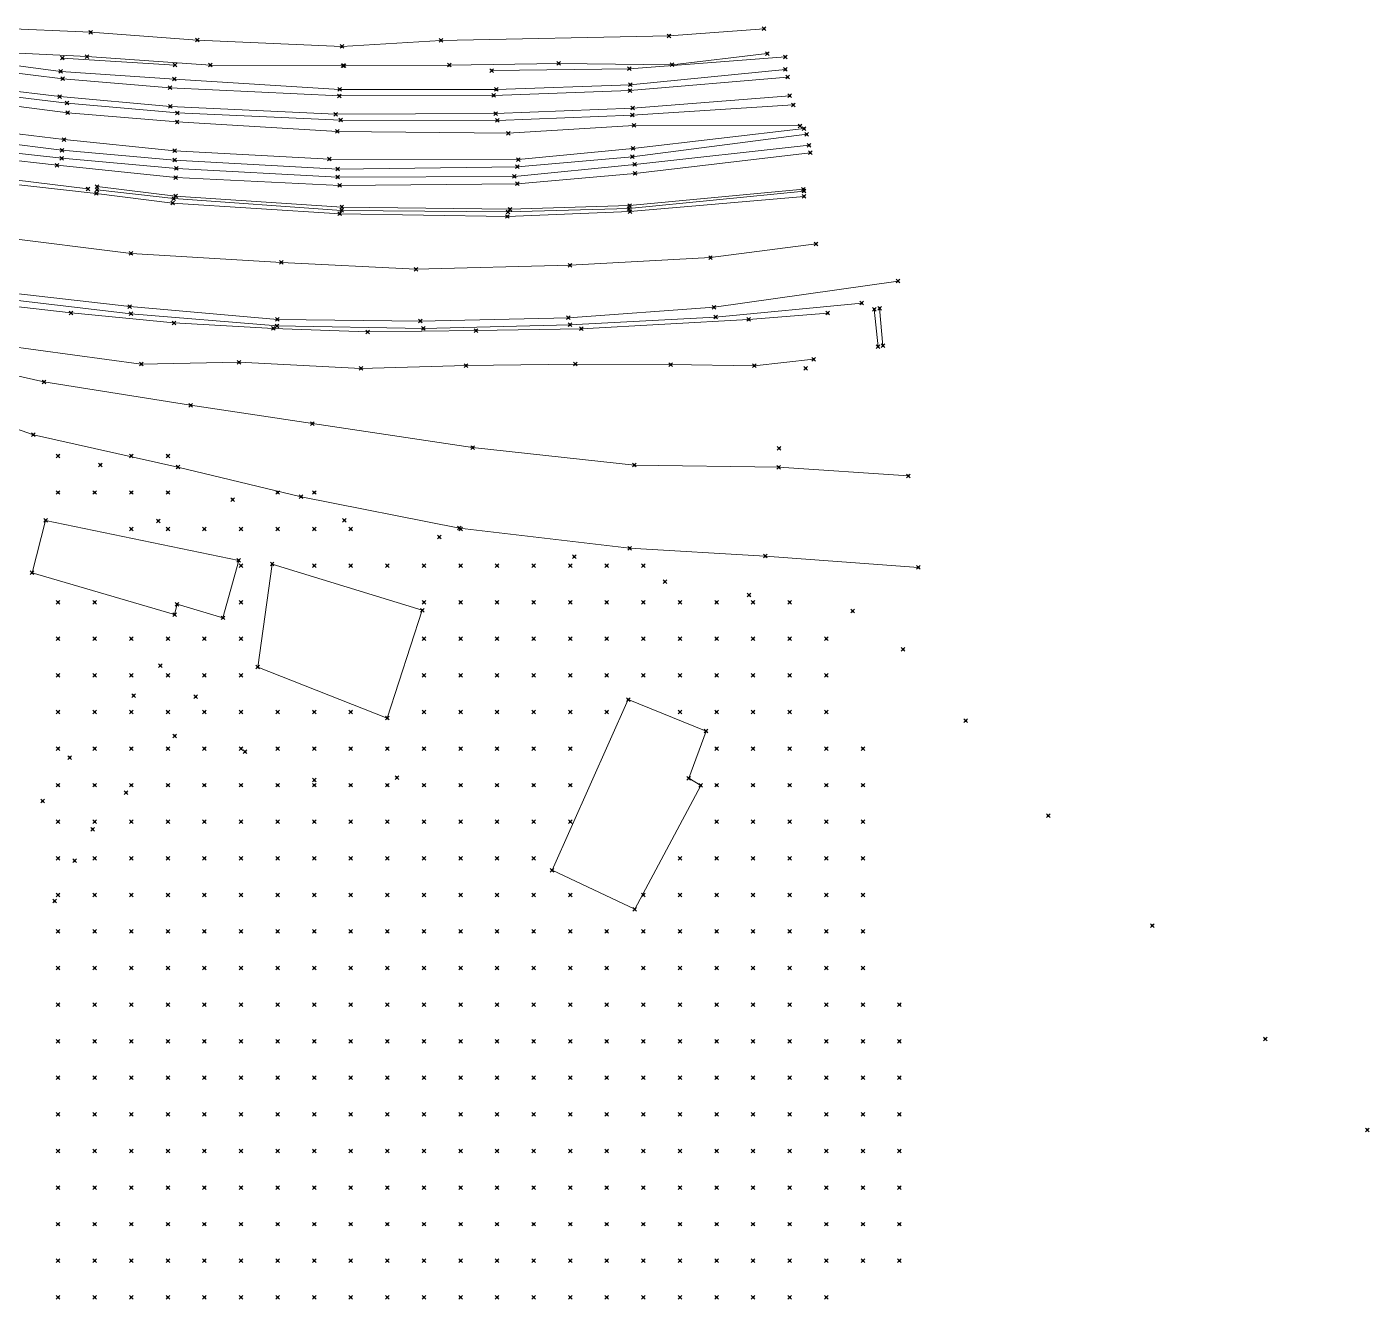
# Model space of a CAD drawing. Header units: metres. Extents: x 441556 to 446409, y 432338 to 461058.
# Drawn here: x 444794.8 to 444904.9, y 444541.6 to 444645.9 of the extents above; entities that cross this region are included whole.
import ezdxf

# ---------------------------------------------------------------- set-up
doc = ezdxf.new("R2010")
doc.units = ezdxf.units.M
doc.header["$MEASUREMENT"] = 0
doc.header["$PDMODE"] = 35
doc.header["$PDSIZE"] = 0.15
for name, color, linetype, lineweight in [('DTM-BRE-RevN_GRP_ CAROSABIL', 2, 'Continuous', 0), ('DTM-BRE-RevN_GRP_AX', 2, 'Continuous', 0), ('DTM-BRE-RevN_GRP_CALE FERATA', 2, 'Continuous', 0), ('DTM-BRE-RevN_GRP_CONSTRUCTIE', 2, 'Continuous', 0), ('DTM-BRE-RevN_GRP_DRUM ASFALT', 2, 'Continuous', 0), ('DTM-BRE-RevN_GRP_PARAPET BETON_JOS', 2, 'Continuous', 0), ('DTM-BRE-RevN_GRP_PARAPET BETON_SUS', 2, 'Continuous', 0), ('DTM-BRE-RevN_GRP_PARAPET METALIC', 2, 'Continuous', 0), ('DTM-BRE-RevN_GRP_SANT BETON JOS', 2, 'Continuous', 0), ('DTM-BRE-RevN_GRP_SANT BETON SUS', 2, 'Continuous', 0), ('DTM-BRE-RevN_GRP_SCARI', 2, 'Continuous', 0), ('DTM-BRE-RevN_GRP_TALUZ JOS', 2, 'Continuous', 0), ('DTM-BRE-RevN_GRP_TALUZ SUS', 2, 'Continuous', 0), ('DTM-NOK-RevN_LIDAR_co_lidar', 91, 'Continuous', 0), ('DTM-NOK-RevN_RTK', 32, 'Continuous', 0)]:
    doc.layers.add(name, color=color, linetype=linetype, lineweight=lineweight)

msp = doc.modelspace()

# ---------------------------------------------------------------- linework, layer by layer
at = {"layer": 'DTM-BRE-RevN_GRP_ CAROSABIL'}
for p, q in [((444800.514, 444632.28, 344.151), (444786.309, 444633.86, 344.044)), ((444806.778, 444631.499, 344.231), (444800.514, 444632.28, 344.151)), ((444820.482, 444630.615, 344.401), (444806.778, 444631.499, 344.231)), ((444858.548, 444632.045, 344.704), (444844.267, 444630.797, 344.626)), ((444834.212, 444630.394, 344.5), (444820.482, 444630.615, 344.401)), ((444844.267, 444630.797, 344.626), (444834.212, 444630.394, 344.5)), ((444803.254, 444623.006, 344.81), (444790.757, 444624.446, 344.724)), ((444866.26, 444625.102, 345.284), (444851.179, 444622.956, 345.191)), ((444815.369, 444621.957, 344.934), (444803.254, 444623.006, 344.81)), ((444851.179, 444622.956, 345.191), (444839.226, 444622.093, 345.082)), ((444827.087, 444621.822, 344.995), (444815.369, 444621.957, 344.934)), ((444839.226, 444622.093, 345.082), (444827.087, 444621.822, 344.995))]:
    msp.add_line(p, q, dxfattribs=at)
at = {"layer": 'DTM-BRE-RevN_GRP_AX'}
for p, q in [((444803.363, 444627.364, 344.466), (444791.164, 444628.885, 344.377)), ((444859.535, 444628.148, 344.983), (444850.879, 444627.031, 344.935)), ((444815.697, 444626.635, 344.625), (444803.363, 444627.364, 344.466)), ((444850.879, 444627.031, 344.935), (444839.366, 444626.4, 344.828)), ((444826.718, 444626.068, 344.693), (444815.697, 444626.635, 344.625)), ((444839.366, 444626.4, 344.828), (444826.718, 444626.068, 344.693))]:
    msp.add_line(p, q, dxfattribs=at)
at = {"layer": 'DTM-BRE-RevN_GRP_CALE FERATA'}
for p, q in [((444797.762, 444641.687, 344.613), (444786.657, 444643.042, 344.573)), ((444797.52, 444640.222, 344.659), (444786.52, 444641.536, 344.632)), ((444806.565, 444640.951, 344.636), (444797.762, 444641.687, 344.613)), ((444820.449, 444640.281, 344.689), (444806.565, 444640.951, 344.636)), ((444857.194, 444641.827, 344.823), (444844.277, 444640.722, 344.744)), ((444806.583, 444639.419, 344.671), (444797.52, 444640.222, 344.659)), ((444833.096, 444640.316, 344.741), (444820.449, 444640.281, 344.689)), ((444844.277, 444640.722, 344.744), (444833.096, 444640.316, 344.741)), ((444857.372, 444640.295, 344.9), (444844.501, 444639.284, 344.798)), ((444820.144, 444638.774, 344.723), (444806.583, 444639.419, 344.671)), ((444833.256, 444638.834, 344.801), (444820.144, 444638.774, 344.723)), ((444844.501, 444639.284, 344.798), (444833.256, 444638.834, 344.801))]:
    msp.add_line(p, q, dxfattribs=at)
at = {"layer": 'DTM-BRE-RevN_GRP_CONSTRUCTIE'}
for p, q in [((444795.256, 444601.184, 342.365), (444796.361, 444605.476, 342.216)), ((444796.361, 444605.476, 342.216), (444812.192, 444602.192, 341.504)), ((444812.192, 444602.192, 341.504), (444810.902, 444597.49, 343.141)), ((444813.755, 444593.459, 339.151), (444814.937, 444601.897, 342.826)), ((444814.937, 444601.897, 342.826), (444827.246, 444598.11, 341.773)), ((444806.93, 444597.763, 343.693), (444795.256, 444601.184, 342.365)), ((444807.141, 444598.606, 343.539), (444806.93, 444597.763, 343.693)), ((444810.902, 444597.49, 343.141), (444807.141, 444598.606, 343.539)), ((444827.246, 444598.11, 341.773), (444824.374, 444589.267, 344.123)), ((444824.374, 444589.267, 344.123), (444813.755, 444593.459, 339.151)), ((444837.887, 444576.794, 345.456), (444844.133, 444590.786, 341.858)), ((444844.133, 444590.786, 341.858), (444850.519, 444588.199, 342.137)), ((444850.519, 444588.199, 342.137), (444849.102, 444584.338, 342.416)), ((444850.077, 444583.756, 342.226), (444844.662, 444573.592, 344.4)), ((444849.102, 444584.338, 342.416), (444850.077, 444583.756, 342.226)), ((444844.662, 444573.592, 344.4), (444837.887, 444576.794, 345.456))]:
    msp.add_line(p, q, dxfattribs=at)
at = {"layer": 'DTM-BRE-RevN_GRP_DRUM ASFALT'}
for p, q in [((444796.219, 444616.837, 342.978), (444790.255, 444618.188, 342.879)), ((444808.243, 444614.917, 343.202), (444796.219, 444616.837, 342.978)), ((444818.241, 444613.417, 343.342), (444808.243, 444614.917, 343.202)), ((444795.365, 444612.503, 343.107), (444789.729, 444614.426, 343.027)), ((444807.208, 444609.845, 343.346), (444795.365, 444612.503, 343.107)), ((444831.377, 444611.45, 343.532), (444818.241, 444613.417, 343.342)), ((444844.643, 444610.012, 343.797), (444831.377, 444611.45, 343.532)), ((444817.309, 444607.421, 343.562), (444807.208, 444609.845, 343.346)), ((444856.48, 444609.84, 344.035), (444844.643, 444610.012, 343.797)), ((444867.107, 444609.13, 344.298), (444856.48, 444609.84, 344.035)), ((444830.295, 444604.855, 343.817), (444817.309, 444607.421, 343.562)), ((444844.239, 444603.2, 344.028), (444830.295, 444604.855, 343.817)), ((444855.364, 444602.55, 344.206), (444844.239, 444603.2, 344.028)), ((444867.932, 444601.628, 344.365), (444855.364, 444602.55, 344.206))]:
    msp.add_line(p, q, dxfattribs=at)
at = {"layer": 'DTM-BRE-RevN_GRP_PARAPET BETON_JOS'}
for p, q in [((444807.02, 444632.067, 344.062), (444800.58, 444632.846, 344.029)), ((444858.501, 444632.629, 344.574), (444844.24, 444631.292, 344.45)), ((444820.65, 444631.166, 344.262), (444807.02, 444632.067, 344.062)), ((444834.436, 444630.99, 344.387), (444820.65, 444631.166, 344.262)), ((444844.24, 444631.292, 344.45), (444834.436, 444630.99, 344.387))]:
    msp.add_line(p, q, dxfattribs=at)
at = {"layer": 'DTM-BRE-RevN_GRP_PARAPET BETON_SUS'}
for p, q in [((444806.867, 444631.857, 344.934), (444800.579, 444632.585, 344.863)), ((444858.555, 444632.481, 345.378), (444844.186, 444631.047, 345.273)), ((444820.625, 444630.898, 345.105), (444806.867, 444631.857, 344.934)), ((444844.186, 444631.047, 345.273), (444834.275, 444630.767, 345.2)), ((444834.275, 444630.767, 345.2), (444820.625, 444630.898, 345.105))]:
    msp.add_line(p, q, dxfattribs=at)
at = {"layer": 'DTM-BRE-RevN_GRP_PARAPET METALIC'}
for p, q in [((444799.832, 444632.658, 344.081), (444786.314, 444634.302, 343.905)), ((444803.356, 444622.422, 344.698), (444791.44, 444623.815, 344.648)), ((444815.344, 444621.427, 344.794), (444803.356, 444622.422, 344.698)), ((444863.278, 444623.291, 345.193), (444851.297, 444622.151, 345.177)), ((444827.339, 444621.213, 344.913), (444815.344, 444621.427, 344.794)), ((444839.349, 444621.516, 345.066), (444827.339, 444621.213, 344.913)), ((444851.297, 444622.151, 345.177), (444839.349, 444621.516, 345.066))]:
    msp.add_line(p, q, dxfattribs=at)
at = {"layer": 'DTM-BRE-RevN_GRP_SANT BETON JOS'}
for p, q in [((444797.693, 444635.829, 343.128), (444786.797, 444637.198, 343.062)), ((444858.768, 444637.131, 343.861), (444844.465, 444635.291, 343.545)), ((444797.689, 444635.164, 343.111), (444786.839, 444636.38, 343.09)), ((444806.941, 444635.016, 343.23), (444797.693, 444635.829, 343.128)), ((444858.966, 444636.237, 343.823), (444844.665, 444634.661, 343.562)), ((444807.084, 444634.335, 343.249), (444797.689, 444635.164, 343.111)), ((444820.315, 444634.282, 343.371), (444806.941, 444635.016, 343.23)), ((444835.044, 444634.473, 343.526), (444820.315, 444634.282, 343.371)), ((444844.665, 444634.661, 343.562), (444834.804, 444633.676, 343.633)), ((444844.465, 444635.291, 343.545), (444835.044, 444634.473, 343.526)), ((444820.3, 444633.62, 343.415), (444807.084, 444634.335, 343.249)), ((444834.804, 444633.676, 343.633), (444820.3, 444633.62, 343.415))]:
    msp.add_line(p, q, dxfattribs=at)
at = {"layer": 'DTM-BRE-RevN_GRP_SANT BETON SUS'}
for p, q in [((444797.881, 444636.703, 343.685), (444786.854, 444638.055, 343.589)), ((444806.939, 444635.783, 343.726), (444797.881, 444636.703, 343.685)), ((444858.554, 444637.607, 344.042), (444844.514, 444635.974, 344.034)), ((444797.3, 444634.593, 343.654), (444786.669, 444635.815, 343.545)), ((444819.628, 444635.096, 343.813), (444806.939, 444635.783, 343.726)), ((444844.514, 444635.974, 344.034), (444835.11, 444635.058, 343.948)), ((444859.056, 444635.624, 344.127), (444844.688, 444633.924, 344.102)), ((444807.031, 444633.587, 343.736), (444797.3, 444634.593, 343.654)), ((444835.11, 444635.058, 343.948), (444819.628, 444635.096, 343.813)), ((444820.484, 444632.945, 343.917), (444807.031, 444633.587, 343.736)), ((444844.688, 444633.924, 344.102), (444835.05, 444633.077, 343.952)), ((444835.05, 444633.077, 343.952), (444820.484, 444632.945, 343.917))]:
    msp.add_line(p, q, dxfattribs=at)
at = {"layer": 'DTM-BRE-RevN_GRP_SCARI'}
for p, q in [((444864.308, 444622.786, 344.952), (444864.618, 444619.722, 343.134)), ((444864.743, 444622.877, 344.972), (444865.023, 444619.802, 343.135))]:
    msp.add_line(p, q, dxfattribs=at)
at = {"layer": 'DTM-BRE-RevN_GRP_TALUZ JOS'}
for p, q in [((444800.046, 444645.502, 343.254), (444790.414, 444645.915, 343.386)), ((444808.801, 444644.858, 343.263), (444800.046, 444645.502, 343.254)), ((444855.272, 444645.793, 343.428), (444847.477, 444645.203, 342.784)), ((444820.662, 444644.334, 343.258), (444808.801, 444644.858, 343.263)), ((444828.772, 444644.833, 343.185), (444820.662, 444644.334, 343.258)), ((444847.477, 444645.203, 342.784), (444828.772, 444644.833, 343.185)), ((444806.957, 444642.814, 344.095), (444797.741, 444643.38, 344.123)), ((444857.016, 444643.473, 344.023), (444844.235, 444642.513, 344.043)), ((444844.235, 444642.513, 344.043), (444832.94, 444642.363, 343.874)), ((444798.173, 444638.897, 344.236), (444786.915, 444640.358, 344.236)), ((444807.148, 444638.149, 344.206), (444798.173, 444638.897, 344.236)), ((444820.294, 444637.371, 344.159), (444807.148, 444638.149, 344.206)), ((444844.602, 444637.864, 344.249), (444834.302, 444637.213, 344.232)), ((444858.226, 444637.818, 344.052), (444844.602, 444637.864, 344.249)), ((444834.302, 444637.213, 344.232), (444820.294, 444637.371, 344.159)), ((444804.202, 444618.291, 343.215), (444792.93, 444619.808, 343.187)), ((444812.23, 444618.444, 343.371), (444804.202, 444618.291, 343.215)), ((444822.212, 444617.941, 343.114), (444812.23, 444618.444, 343.371)), ((444830.838, 444618.173, 343.4), (444822.212, 444617.941, 343.114)), ((444839.802, 444618.295, 343.615), (444830.838, 444618.173, 343.4)), ((444847.61, 444618.252, 343.561), (444839.802, 444618.295, 343.615)), ((444854.472, 444618.16, 343.436), (444847.61, 444618.252, 343.561)), ((444859.336, 444618.687, 343.558), (444854.472, 444618.16, 343.436))]:
    msp.add_line(p, q, dxfattribs=at)
at = {"layer": 'DTM-BRE-RevN_GRP_TALUZ SUS'}
for p, q in [((444797.608, 444642.292, 344.433), (444786.784, 444643.707, 344.345)), ((444799.758, 444643.499, 344.032), (444790.649, 444643.972, 344.254)), ((444809.872, 444642.806, 343.966), (444799.758, 444643.499, 344.032)), ((444855.536, 444643.753, 344.211), (444847.723, 444642.838, 344.028)), ((444806.92, 444641.663, 344.4), (444797.608, 444642.292, 344.433)), ((444820.83, 444642.767, 343.848), (444809.872, 444642.806, 343.966)), ((444829.463, 444642.808, 343.917), (444820.83, 444642.767, 343.848)), ((444838.438, 444642.949, 343.792), (444829.463, 444642.808, 343.917)), ((444847.723, 444642.838, 344.028), (444838.438, 444642.949, 343.792)), ((444857.023, 444642.451, 344.42), (444844.302, 444641.193, 344.411)), ((444798.123, 444639.693, 344.483), (444787.007, 444641.002, 344.444)), ((444820.464, 444640.82, 344.415), (444806.92, 444641.663, 344.4)), ((444844.302, 444641.193, 344.411), (444833.319, 444640.81, 344.307)), ((444833.319, 444640.81, 344.307), (444820.464, 444640.82, 344.415)), ((444807.174, 444638.88, 344.5), (444798.123, 444639.693, 344.483)), ((444820.566, 444638.296, 344.517), (444807.174, 444638.88, 344.5)), ((444857.663, 444639.546, 344.649), (444844.468, 444638.708, 344.555)), ((444833.402, 444638.276, 344.581), (444820.566, 444638.296, 344.517)), ((444844.468, 444638.708, 344.555), (444833.402, 444638.276, 344.581)), ((444790.079, 444623.437, 344.674), (444798.445, 444622.485, 344.676)), ((444798.445, 444622.485, 344.676), (444806.883, 444621.663, 344.718)), ((444854.001, 444621.956, 345.239), (444860.498, 444622.47, 345.272)), ((444806.883, 444621.663, 344.718), (444815.042, 444621.215, 344.806)), ((444815.042, 444621.215, 344.806), (444822.76, 444620.925, 344.827)), ((444831.66, 444621.042, 344.932), (444840.281, 444621.185, 345.039)), ((444840.281, 444621.185, 345.039), (444854.001, 444621.956, 345.239)), ((444822.76, 444620.925, 344.827), (444831.66, 444621.042, 344.932))]:
    msp.add_line(p, q, dxfattribs=at)
at = {"layer": 'DTM-NOK-RevN_LIDAR_co_lidar'}
for p in [(444797.388, 444610.766, 342.552), (444803.386, 444610.766, 342.772), (444806.386, 444610.766, 342.94), (444797.388, 444607.766, 341.865), (444800.387, 444607.766, 341.745), (444803.386, 444607.766, 341.738), (444806.386, 444607.766, 341.907), (444815.384, 444607.766, 343.212), (444818.383, 444607.766, 343.29), (444803.386, 444604.767, 341.569), (444806.386, 444604.767, 341.392), (444809.385, 444604.767, 341.23), (444812.384, 444604.767, 341.263), (444815.384, 444604.767, 341.734), (444818.383, 444604.767, 342.511), (444821.383, 444604.767, 342.926), (444830.381, 444604.767, 343.276), (444812.384, 444601.767, 341.319), (444818.383, 444601.767, 342.606), (444821.383, 444601.767, 342.662), (444824.382, 444601.767, 342.599), (444827.381, 444601.767, 342.415), (444830.381, 444601.767, 341.869), (444833.38, 444601.767, 341.953), (444836.379, 444601.767, 342.062), (444839.379, 444601.767, 341.888), (444842.378, 444601.767, 342.318), (444845.377, 444601.767, 342.97), (444797.388, 444598.768, 343.853), (444800.387, 444598.768, 344.27), (444812.384, 444598.768, 341.534), (444827.381, 444598.768, 341.99), (444830.381, 444598.768, 341.71), (444833.38, 444598.768, 341.62), (444836.379, 444598.768, 341.587), (444839.379, 444598.768, 341.547), (444842.378, 444598.768, 341.557), (444845.377, 444598.768, 341.988), (444848.377, 444598.768, 342.709), (444851.376, 444598.768, 343.264), (444854.375, 444598.768, 343.494), (444857.375, 444598.768, 343.529), (444797.388, 444595.769, 346.445), (444800.387, 444595.769, 346.932), (444803.386, 444595.769, 346.676), (444806.386, 444595.769, 345.209), (444809.385, 444595.769, 343.978), (444812.384, 444595.769, 343.069), (444827.381, 444595.769, 341.759), (444830.381, 444595.769, 341.568), (444833.38, 444595.769, 341.471), (444836.379, 444595.769, 341.466), (444839.379, 444595.769, 341.438), (444842.378, 444595.769, 341.483), (444845.377, 444595.769, 341.966), (444848.377, 444595.769, 342.471), (444851.376, 444595.769, 342.69), (444854.375, 444595.769, 342.739), (444857.375, 444595.769, 342.725), (444860.374, 444595.769, 342.781), (444797.388, 444592.769, 348.56), (444800.387, 444592.769, 348.564), (444803.386, 444592.769, 348.027), (444806.386, 444592.769, 346.649), (444809.385, 444592.769, 345.576), (444812.384, 444592.769, 344.476), (444827.381, 444592.769, 341.906), (444830.381, 444592.769, 341.576), (444833.38, 444592.769, 341.463), (444836.379, 444592.769, 341.439), (444839.379, 444592.769, 341.434), (444842.378, 444592.769, 341.565), (444845.377, 444592.769, 341.971), (444848.377, 444592.769, 342.28), (444851.376, 444592.769, 342.291), (444854.375, 444592.769, 342.309), (444857.375, 444592.769, 342.365), (444860.374, 444592.769, 342.355), (444797.388, 444589.77, 350.258), (444800.387, 444589.77, 349.911), (444803.386, 444589.77, 349.282), (444806.386, 444589.77, 348.257), (444809.385, 444589.77, 347.51), (444812.384, 444589.77, 346.879), (444815.384, 444589.77, 347.472), (444818.383, 444589.77, 345.436), (444821.383, 444589.77, 343.946), (444827.381, 444589.77, 343.154), (444830.381, 444589.77, 342.52), (444833.38, 444589.77, 341.843), (444836.379, 444589.77, 341.524), (444839.379, 444589.77, 341.456), (444842.378, 444589.77, 341.645), (444848.377, 444589.77, 342.358), (444851.376, 444589.77, 342.192), (444854.375, 444589.77, 342.179), (444857.375, 444589.77, 342.264), (444860.374, 444589.77, 342.206), (444797.388, 444586.771, 351.735), (444800.387, 444586.771, 351.154), (444803.386, 444586.771, 350.483), (444806.386, 444586.771, 349.7), (444809.385, 444586.771, 349.113), (444812.384, 444586.771, 348.743), (444815.384, 444586.771, 348.93), (444818.383, 444586.771, 347.806), (444821.383, 444586.771, 346.448), (444824.382, 444586.771, 346.112), (444827.381, 444586.771, 346.019), (444830.381, 444586.771, 344.638), (444833.38, 444586.771, 343.317), (444836.379, 444586.771, 342.297), (444839.379, 444586.771, 341.812), (444851.376, 444586.771, 342.145), (444854.375, 444586.771, 342.182), (444857.375, 444586.771, 342.274), (444860.374, 444586.771, 342.181), (444863.373, 444586.771, 342.238), (444797.388, 444583.771, 353.033), (444800.387, 444583.771, 352.339), (444803.386, 444583.771, 351.661), (444806.386, 444583.771, 351.075), (444809.385, 444583.771, 350.762), (444812.384, 444583.771, 350.271), (444815.384, 444583.771, 349.955), (444818.383, 444583.771, 349.203), (444821.383, 444583.771, 348.463), (444824.382, 444583.771, 348.195), (444827.381, 444583.771, 347.834), (444830.381, 444583.771, 346.438), (444833.38, 444583.771, 344.825), (444836.379, 444583.771, 343.642), (444839.379, 444583.771, 342.83), (444851.376, 444583.771, 342.136), (444854.375, 444583.771, 342.191), (444857.375, 444583.771, 342.256), (444860.374, 444583.771, 342.221), (444863.373, 444583.771, 342.246), (444797.388, 444580.772, 354.11), (444800.387, 444580.772, 353.36), (444803.386, 444580.772, 352.672), (444806.386, 444580.772, 352.051), (444809.385, 444580.772, 351.899), (444812.384, 444580.772, 351.428), (444815.384, 444580.772, 351.078), (444818.383, 444580.772, 350.472), (444821.383, 444580.772, 349.863), (444824.382, 444580.772, 349.511), (444827.381, 444580.772, 348.641), (444830.381, 444580.772, 347.383), (444833.38, 444580.772, 346.044), (444836.379, 444580.772, 344.833), (444839.379, 444580.772, 343.896), (444851.376, 444580.772, 342.221), (444854.375, 444580.772, 342.277), (444857.375, 444580.772, 342.268), (444860.374, 444580.772, 342.224), (444863.373, 444580.772, 342.247), (444797.388, 444577.773, 354.802), (444800.387, 444577.773, 354.128), (444803.386, 444577.773, 353.686), (444806.386, 444577.773, 353.133), (444809.385, 444577.773, 352.841), (444812.384, 444577.773, 352.404), (444815.384, 444577.773, 352.056), (444818.383, 444577.773, 351.603), (444821.383, 444577.773, 350.99), (444824.382, 444577.773, 350.427), (444827.381, 444577.773, 349.386), (444830.381, 444577.773, 348.081), (444833.38, 444577.773, 346.882), (444836.379, 444577.773, 345.747), (444848.377, 444577.773, 342.592), (444851.376, 444577.773, 342.305), (444854.375, 444577.773, 342.298), (444857.375, 444577.773, 342.222), (444860.374, 444577.773, 342.168), (444863.373, 444577.773, 342.222), (444797.388, 444574.773, 355.543), (444800.387, 444574.773, 354.945), (444803.386, 444574.773, 354.584), (444806.386, 444574.773, 354.216), (444809.385, 444574.773, 353.928), (444812.384, 444574.773, 353.54), (444815.384, 444574.773, 353.068), (444818.383, 444574.773, 352.583), (444821.383, 444574.773, 351.951), (444824.382, 444574.773, 351.26), (444827.381, 444574.773, 350.251), (444830.381, 444574.773, 348.98), (444833.38, 444574.773, 347.756), (444836.379, 444574.773, 346.61), (444839.379, 444574.773, 345.235), (444845.377, 444574.773, 343.409), (444848.377, 444574.773, 342.827), (444851.376, 444574.773, 342.508), (444854.375, 444574.773, 342.343), (444857.375, 444574.773, 342.176), (444860.374, 444574.773, 342.105), (444863.373, 444574.773, 342.167), (444797.388, 444571.774, 356.445), (444800.387, 444571.774, 355.941), (444803.386, 444571.774, 355.672), (444806.386, 444571.774, 355.536), (444809.385, 444571.774, 355.269), (444812.384, 444571.774, 354.825), (444815.384, 444571.774, 354.23), (444818.383, 444571.774, 353.599), (444821.383, 444571.774, 352.827), (444824.382, 444571.774, 352.175), (444827.381, 444571.774, 351.188), (444830.381, 444571.774, 349.928), (444833.38, 444571.774, 348.744), (444836.379, 444571.774, 347.577), (444839.379, 444571.774, 346.559), (444842.378, 444571.774, 345.579), (444845.377, 444571.774, 344.598), (444848.377, 444571.774, 343.756), (444851.376, 444571.774, 343.079), (444854.375, 444571.774, 342.572), (444857.375, 444571.774, 342.254), (444860.374, 444571.774, 342.094), (444863.373, 444571.774, 342.119), (444797.388, 444568.775, 357.526), (444800.387, 444568.775, 357.259), (444803.386, 444568.775, 357.173), (444806.386, 444568.775, 357.167), (444809.385, 444568.775, 356.822), (444812.384, 444568.775, 356.248), (444815.384, 444568.775, 355.398), (444818.383, 444568.775, 354.572), (444821.383, 444568.775, 353.764), (444824.382, 444568.775, 352.987), (444827.381, 444568.775, 352.103), (444830.381, 444568.775, 350.959), (444833.38, 444568.775, 349.886), (444836.379, 444568.775, 348.904), (444839.379, 444568.775, 347.98), (444842.378, 444568.775, 347.122), (444845.377, 444568.775, 346.132), (444848.377, 444568.775, 345.009), (444851.376, 444568.775, 343.885), (444854.375, 444568.775, 342.992), (444857.375, 444568.775, 342.464), (444860.374, 444568.775, 342.209), (444863.373, 444568.775, 342.204), (444797.388, 444565.775, 358.99), (444800.387, 444565.775, 358.9), (444803.386, 444565.775, 358.896), (444806.386, 444565.775, 358.812), (444809.385, 444565.775, 358.333), (444812.384, 444565.775, 357.697), (444815.384, 444565.775, 356.534), (444818.383, 444565.775, 355.577), (444821.383, 444565.775, 354.735), (444824.382, 444565.775, 353.71), (444827.381, 444565.775, 352.913), (444830.381, 444565.775, 352.035), (444833.38, 444565.775, 351.244), (444836.379, 444565.775, 350.497), (444839.379, 444565.775, 349.756), (444842.378, 444565.775, 348.946), (444845.377, 444565.775, 347.904), (444848.377, 444565.775, 346.839), (444851.376, 444565.775, 345.848), (444854.375, 444565.775, 344.979), (444857.375, 444565.775, 343.96), (444860.374, 444565.775, 342.901), (444863.373, 444565.775, 342.674), (444866.373, 444565.775, 342.537), (444797.388, 444562.776, 360.752), (444800.387, 444562.776, 360.626), (444803.386, 444562.776, 360.565), (444806.386, 444562.776, 360.348), (444809.385, 444562.776, 359.7), (444812.384, 444562.776, 358.918), (444815.384, 444562.776, 357.644), (444818.383, 444562.776, 356.63), (444821.383, 444562.776, 355.698), (444824.382, 444562.776, 354.597), (444827.381, 444562.776, 353.826), (444830.381, 444562.776, 353.159), (444833.38, 444562.776, 352.654), (444836.379, 444562.776, 352.178), (444839.379, 444562.776, 351.749), (444842.378, 444562.776, 350.945), (444845.377, 444562.776, 350.018), (444848.377, 444562.776, 349.262), (444851.376, 444562.776, 348.69), (444854.375, 444562.776, 348.147), (444857.375, 444562.776, 346.705), (444860.374, 444562.776, 344.58), (444863.373, 444562.776, 343.526), (444866.373, 444562.776, 342.862), (444797.388, 444559.777, 362.641), (444800.387, 444559.777, 362.423), (444803.386, 444559.777, 362.098), (444806.386, 444559.777, 361.706), (444809.385, 444559.777, 360.977), (444812.384, 444559.777, 360.052), (444815.384, 444559.777, 358.557), (444818.383, 444559.777, 357.545), (444821.383, 444559.777, 356.713), (444824.382, 444559.777, 355.667), (444827.381, 444559.777, 355.004), (444830.381, 444559.777, 354.463), (444833.38, 444559.777, 354.117), (444836.379, 444559.777, 353.981), (444839.379, 444559.777, 353.683), (444842.378, 444559.777, 352.798), (444845.377, 444559.777, 351.921), (444848.377, 444559.777, 351.192), (444851.376, 444559.777, 350.561), (444854.375, 444559.777, 349.936), (444857.375, 444559.777, 348.718), (444860.374, 444559.777, 346.757), (444863.373, 444559.777, 344.776), (444866.373, 444559.777, 343.508), (444797.388, 444556.777, 364.466), (444800.387, 444556.777, 364.155), (444803.386, 444556.777, 363.647), (444806.386, 444556.777, 363.014), (444809.385, 444556.777, 362.098), (444812.384, 444556.777, 361.203), (444815.384, 444556.777, 359.44), (444818.383, 444556.777, 358.543), (444821.383, 444556.777, 357.736), (444824.382, 444556.777, 356.973), (444827.381, 444556.777, 356.291), (444830.381, 444556.777, 355.754), (444833.38, 444556.777, 355.587), (444836.379, 444556.777, 355.509), (444839.379, 444556.777, 355.489), (444842.378, 444556.777, 354.913), (444845.377, 444556.777, 354.046), (444848.377, 444556.777, 353.116), (444851.376, 444556.777, 352.088), (444854.375, 444556.777, 351.055), (444857.375, 444556.777, 349.976), (444860.374, 444556.777, 348.521), (444863.373, 444556.777, 346.591), (444866.373, 444556.777, 344.891), (444797.388, 444553.778, 365.915), (444800.387, 444553.778, 365.512), (444803.386, 444553.778, 365.055), (444806.386, 444553.778, 364.431), (444809.385, 444553.778, 363.293), (444812.384, 444553.778, 362.127), (444815.384, 444553.778, 360.787), (444818.383, 444553.778, 359.699), (444821.383, 444553.778, 358.79), (444824.382, 444553.778, 358.336), (444827.381, 444553.778, 357.679), (444830.381, 444553.778, 357.317), (444833.38, 444553.778, 356.972), (444836.379, 444553.778, 356.761), (444839.379, 444553.778, 356.717), (444842.378, 444553.778, 356.549), (444845.377, 444553.778, 356.053), (444848.377, 444553.778, 354.982), (444851.376, 444553.778, 353.771), (444854.375, 444553.778, 352.651), (444857.375, 444553.778, 351.265), (444860.374, 444553.778, 349.742), (444863.373, 444553.778, 348.255), (444866.373, 444553.778, 346.654), (444797.388, 444550.779, 367.467), (444800.387, 444550.779, 366.938), (444803.386, 444550.779, 366.308), (444806.386, 444550.779, 365.744), (444809.385, 444550.779, 364.766), (444812.384, 444550.779, 363.26), (444815.384, 444550.779, 362.225), (444818.383, 444550.779, 360.787), (444821.383, 444550.779, 359.929), (444824.382, 444550.779, 359.42), (444827.381, 444550.779, 359.113), (444830.381, 444550.779, 359.049), (444833.38, 444550.779, 358.715), (444836.379, 444550.779, 358.329), (444839.379, 444550.779, 357.923), (444842.378, 444550.779, 357.565), (444845.377, 444550.779, 357.22), (444848.377, 444550.779, 356.32), (444851.376, 444550.779, 355.068), (444854.375, 444550.779, 353.94), (444857.375, 444550.779, 352.653), (444860.374, 444550.779, 351.044), (444863.373, 444550.779, 349.412), (444866.373, 444550.779, 347.985), (444797.388, 444547.779, 368.974), (444800.387, 444547.779, 368.132), (444803.386, 444547.779, 367.481), (444806.386, 444547.779, 366.881), (444809.385, 444547.779, 365.899), (444812.384, 444547.779, 364.656), (444815.384, 444547.779, 363.479), (444818.383, 444547.779, 362.284), (444821.383, 444547.779, 361.409), (444824.382, 444547.779, 360.781), (444827.381, 444547.779, 360.406), (444830.381, 444547.779, 360.354), (444833.38, 444547.779, 360.039), (444836.379, 444547.779, 359.698), (444839.379, 444547.779, 359.231), (444842.378, 444547.779, 358.767), (444845.377, 444547.779, 358.304), (444848.377, 444547.779, 357.312), (444851.376, 444547.779, 356.108), (444854.375, 444547.779, 354.98), (444857.375, 444547.779, 353.611), (444860.374, 444547.779, 352.129), (444863.373, 444547.779, 350.633), (444866.373, 444547.779, 349.216), (444797.388, 444544.78, 370.368), (444800.387, 444544.78, 369.577), (444803.386, 444544.78, 368.772), (444806.386, 444544.78, 368.095), (444809.385, 444544.78, 367.097), (444812.384, 444544.78, 365.875), (444815.384, 444544.78, 364.873), (444818.383, 444544.78, 363.894), (444821.383, 444544.78, 362.779), (444824.382, 444544.78, 362.474), (444827.381, 444544.78, 362.08), (444830.381, 444544.78, 361.822), (444833.38, 444544.78, 361.551), (444836.379, 444544.78, 360.972), (444839.379, 444544.78, 360.327), (444842.378, 444544.78, 359.954), (444845.377, 444544.78, 359.648), (444848.377, 444544.78, 358.704), (444851.376, 444544.78, 357.334), (444854.375, 444544.78, 356.031), (444857.375, 444544.78, 354.738), (444860.374, 444544.78, 353.498), (444863.373, 444544.78, 352.215), (444866.373, 444544.78, 350.701), (444797.388, 444541.781, 371.829), (444800.387, 444541.781, 371.027), (444803.386, 444541.781, 370.311), (444806.386, 444541.781, 369.432), (444809.385, 444541.781, 368.23), (444812.384, 444541.781, 366.963), (444815.384, 444541.781, 365.919), (444818.383, 444541.781, 365.033), (444821.383, 444541.781, 364.54), (444824.382, 444541.781, 364.192), (444827.381, 444541.781, 363.888), (444830.381, 444541.781, 363.479), (444833.38, 444541.781, 363.058), (444836.379, 444541.781, 362.229), (444839.379, 444541.781, 361.47), (444842.378, 444541.781, 361.043), (444845.377, 444541.781, 360.692), (444848.377, 444541.781, 359.965), (444851.376, 444541.781, 358.789), (444854.375, 444541.781, 357.596), (444857.375, 444541.781, 356.497), (444860.374, 444541.781, 355.129)]:
    msp.add_point(p, dxfattribs=at)
at = {"layer": 'DTM-NOK-RevN_RTK'}
for p in [(444800.046, 444645.502, 343.254), (444847.477, 444645.203, 342.784), (444855.272, 444645.793, 343.428), (444808.801, 444644.858, 343.263), (444820.662, 444644.334, 343.258), (444828.772, 444644.833, 343.185), (444797.741, 444643.38, 344.123), (444799.758, 444643.499, 344.032), (444855.536, 444643.753, 344.211), (444857.016, 444643.473, 344.023), (444797.608, 444642.292, 344.433), (444806.957, 444642.814, 344.095), (444809.872, 444642.806, 343.966), (444820.748, 444642.764, 343.836), (444820.83, 444642.767, 343.848), (444829.463, 444642.808, 343.917), (444832.94, 444642.363, 343.874), (444838.438, 444642.949, 343.792), (444844.235, 444642.513, 344.043), (444847.723, 444642.838, 344.028), (444857.023, 444642.451, 344.42), (444797.762, 444641.687, 344.613), (444806.565, 444640.951, 344.636), (444806.92, 444641.663, 344.4), (444820.464, 444640.82, 344.415), (444833.319, 444640.81, 344.307), (444844.302, 444641.193, 344.411), (444857.194, 444641.827, 344.823), (444797.52, 444640.222, 344.659), (444820.449, 444640.281, 344.689), (444833.096, 444640.316, 344.741), (444844.277, 444640.722, 344.744), (444857.372, 444640.295, 344.9), (444798.123, 444639.693, 344.483), (444798.173, 444638.897, 344.236), (444806.583, 444639.419, 344.671), (444807.174, 444638.88, 344.5), (444820.144, 444638.774, 344.723), (444833.256, 444638.834, 344.801), (444844.468, 444638.708, 344.555), (444844.501, 444639.284, 344.798), (444857.663, 444639.546, 344.649), (444807.148, 444638.149, 344.206), (444820.566, 444638.296, 344.517), (444833.402, 444638.276, 344.581), (444844.602, 444637.864, 344.249), (444858.226, 444637.818, 344.052), (444858.554, 444637.607, 344.042), (444797.881, 444636.703, 343.685), (444820.294, 444637.371, 344.159), (444834.302, 444637.213, 344.232), (444858.768, 444637.131, 343.861), (444797.693, 444635.829, 343.128), (444806.939, 444635.783, 343.726), (444844.514, 444635.974, 344.034), (444858.966, 444636.237, 343.823), (444859.056, 444635.624, 344.127), (444797.3, 444634.593, 343.654), (444797.689, 444635.164, 343.111), (444806.941, 444635.016, 343.23), (444807.084, 444634.335, 343.249), (444819.628, 444635.096, 343.813), (444820.315, 444634.282, 343.371), (444835.044, 444634.473, 343.526), (444835.11, 444635.058, 343.948), (444844.465, 444635.291, 343.545), (444844.665, 444634.661, 343.562), (444807.031, 444633.587, 343.736), (444820.3, 444633.62, 343.415), (444834.804, 444633.676, 343.633), (444844.688, 444633.924, 344.102), (444799.832, 444632.658, 344.081), (444800.514, 444632.28, 344.151), (444800.579, 444632.585, 344.863), (444800.58, 444632.846, 344.029), (444807.02, 444632.067, 344.062), (444820.484, 444632.945, 343.917), (444835.05, 444633.077, 343.952), (444858.501, 444632.629, 344.574), (444858.548, 444632.045, 344.704), (444858.555, 444632.481, 345.378), (444806.778, 444631.499, 344.231), (444806.867, 444631.857, 344.934), (444820.625, 444630.898, 345.105), (444820.65, 444631.166, 344.262), (444834.436, 444630.99, 344.387), (444844.186, 444631.047, 345.273), (444844.24, 444631.292, 344.45), (444820.482, 444630.615, 344.401), (444834.212, 444630.394, 344.5), (444834.275, 444630.767, 345.2), (444844.267, 444630.797, 344.626), (444859.535, 444628.148, 344.983), (444803.363, 444627.364, 344.466), (444815.697, 444626.635, 344.625), (444850.879, 444627.031, 344.935), (444826.718, 444626.068, 344.693), (444839.366, 444626.4, 344.828), (444866.26, 444625.102, 345.284), (444863.278, 444623.291, 345.193), (444798.445, 444622.485, 344.676), (444803.254, 444623.006, 344.81), (444803.356, 444622.422, 344.698), (444839.226, 444622.093, 345.082), (444851.179, 444622.956, 345.191), (444851.297, 444622.151, 345.177), (444860.498, 444622.47, 345.272), (444864.308, 444622.786, 344.952), (444864.743, 444622.877, 344.972), (444806.883, 444621.663, 344.718), (444815.042, 444621.215, 344.806), (444815.344, 444621.427, 344.794), (444815.369, 444621.957, 344.934), (444827.087, 444621.822, 344.995), (444827.339, 444621.213, 344.913), (444831.66, 444621.042, 344.932), (444839.349, 444621.516, 345.066), (444840.281, 444621.185, 345.039), (444854.001, 444621.956, 345.239), (444822.76, 444620.925, 344.827), (444864.618, 444619.722, 343.134), (444865.023, 444619.802, 343.135), (444804.202, 444618.291, 343.215), (444812.23, 444618.444, 343.371), (444822.212, 444617.941, 343.114), (444830.838, 444618.173, 343.4), (444839.802, 444618.295, 343.615), (444847.61, 444618.252, 343.561), (444854.472, 444618.16, 343.436), (444858.685, 444617.946, 343.581), (444859.336, 444618.687, 343.558), (444796.219, 444616.837, 342.978), (444808.243, 444614.917, 343.202), (444818.241, 444613.417, 343.342), (444795.365, 444612.503, 343.107), (444831.377, 444611.45, 343.532), (444856.506, 444611.387, 343.672), (444800.861, 444610.029, 343.218), (444844.643, 444610.012, 343.797), (444807.208, 444609.845, 343.346), (444856.48, 444609.84, 344.035), (444867.107, 444609.13, 344.298), (444811.693, 444607.189, 343.443), (444817.309, 444607.421, 343.562), (444796.361, 444605.476, 342.216), (444805.594, 444605.442, 341.63), (444820.86, 444605.485, 343.646), (444830.295, 444604.855, 343.817), (444828.638, 444604.107, 343.779), (444839.706, 444602.5, 343.881), (444844.239, 444603.2, 344.028), (444855.364, 444602.55, 344.206), (444795.256, 444601.184, 342.365), (444812.192, 444602.192, 341.504), (444814.937, 444601.897, 342.826), (444867.932, 444601.628, 344.365), (444847.146, 444600.454, 342.707), (444854.044, 444599.355, 343.523), (444807.141, 444598.606, 343.539), (444827.246, 444598.11, 341.773), (444862.534, 444598.038, 343.463), (444806.93, 444597.763, 343.693), (444810.902, 444597.49, 343.141), (444866.674, 444594.901, 343.191), (444805.77, 444593.569, 346.617), (444813.755, 444593.459, 339.151), (444803.575, 444591.122, 348.629), (444808.667, 444591.024, 347.777), (444844.133, 444590.786, 341.858), (444824.374, 444589.267, 344.123), (444850.519, 444588.199, 342.137), (444871.813, 444589.056, 342.619), (444806.952, 444587.81, 349.295), (444798.342, 444586.038, 351.873), (444812.718, 444586.51, 349.073), (444818.395, 444584.182, 349.183), (444825.168, 444584.393, 348.308), (444849.102, 444584.338, 342.416), (444850.077, 444583.756, 342.226), (444796.111, 444582.467, 353.875), (444802.96, 444583.159, 352.362), (444878.571, 444581.268, 342.307), (444800.214, 444580.16, 353.749), (444798.738, 444577.573, 354.557), (444837.887, 444576.794, 345.456), (444797.09, 444574.266, 355.836), (444844.662, 444573.592, 344.4), (444887.099, 444572.265, 342.82), (444896.365, 444562.961, 342.956), (444904.736, 444555.51, 343.249)]:
    msp.add_point(p, dxfattribs=at)

doc.saveas('drawing.dxf')
